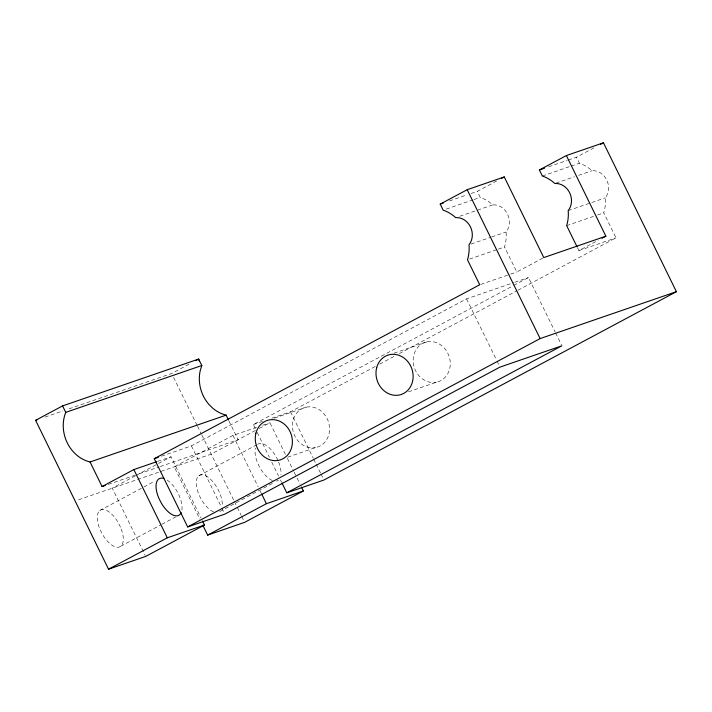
<?xml version="1.0" encoding="UTF-8"?>
<svg xmlns="http://www.w3.org/2000/svg" width="712" height="712" viewBox="0 0 712 712"><rect width="100%" height="100%" fill="white"/><g stroke="black" fill="none" stroke-linecap="round" stroke-linejoin="round"><path stroke-width="0.53" stroke-dasharray="3.56 2.67" d="M471.113 193.477L477.289 191.35L497.519 180.536M189.009 364.215L171.672 373.48L66.999 409.516M568.247 160.04L576.489 157.201L593.826 147.936M135.396 475.821L112.274 488.174L145.221 555.431M136.357 475.304L157.548 463.984M158.509 463.468L171.031 456.775L201.078 518.096M161.473 456.196L191.412 445.89L466.547 298.871L513.788 282.602M542.811 258.1L516.796 272.002L504.559 247.02A37.487 33.028 71 0 0 506.081 232.005A16.225 14.293 71 0 0 507.531 214.116A16.225 14.293 71 0 0 492.793 204.878A37.487 33.028 71 0 0 480.244 197.384L477.289 191.35M256.56 427.333L232.975 435.45L174.218 466.849L199.894 519.271M255.288 428.526L253.347 424.566L512.818 285.921M513.797 285.396L528.491 277.547L555.138 331.943M577.485 247.74L578.901 250.624L598.169 240.327M99.84 510.495L142.934 487.471M143.913 486.946L154.682 481.187M255.466 430.457L211.179 454.131L76.139 500.616M259.31 428.401L269.892 422.75L285.414 454.389M271.931 418.175L290.514 411.776L375.803 366.199M379.727 364.099L394.43 356.249M399.334 353.624L516.974 290.763M517.962 290.238L615.996 237.852L603.758 212.87A37.487 33.028 71 0 0 605.28 197.856A16.225 14.293 71 0 0 606.731 179.967A16.225 14.293 71 0 0 591.992 170.729A37.487 33.028 71 0 0 579.443 163.244L576.489 157.201M198.835 475.767L256.614 444.893M120.729 546.282L160.876 524.824M161.855 524.308L175.57 516.974M219.714 511.554L272.607 483.288M276.523 481.196L278.481 480.155M449.486 200.926L466.992 194.892M548.667 166.777L567.215 160.396M446.264 209.088L473.035 199.867M474.067 199.511L480.244 197.384M542.348 176.006L570.17 166.43M571.202 166.074L579.443 163.244M459.836 216.225L492.793 204.878M555.93 183.144L574.477 176.763M578.598 175.348L591.992 170.729M471.068 244.056L490.63 237.318M491.663 236.963L506.081 232.005M568.185 210.627L605.28 197.856M469.546 259.07L497.35 249.494M498.382 249.147L504.559 247.02M566.663 225.642L593.452 216.412M597.573 214.997L603.758 212.87M45.016 417.081L62.816 410.957M480.751 284.408L509.587 274.476M510.62 274.129L516.885 271.966M578.901 250.624L615.996 237.852M514.838 282.246L528.491 277.547M394.065 353.179L427.102 341.805M253.347 424.566L262.639 421.37M274.378 418.149L306.382 407.139M157.61 461.394L171.031 456.775M262.71 425.215L269.892 422.75M108.277 484.427L137.185 474.477M139.249 473.765L159.194 466.894M160.245 466.538L238.155 439.713L229.006 421.05M408.466 391.831L436.34 382.237A20.773 18.298 71 0 0 444.991 348.853A20.773 18.298 71 0 0 413.832 354.977A20.773 18.298 71 0 0 436.34 382.237M287.746 457.166L315.621 447.563A20.773 18.298 71 0 0 324.272 414.179A20.773 18.298 71 0 0 293.104 420.311A20.773 18.298 71 0 0 315.621 447.563M555.618 332.931L561.43 344.795M466.547 298.871L496.584 360.183M497.065 361.18L499.495 366.119M290.514 411.776L313.289 458.261M313.769 459.249L315.71 463.201M316.19 464.188L320.551 473.088M321.041 474.085L323.462 479.025M287.363 458.341L293.664 471.193M294.154 472.181L296.575 477.129M297.064 478.117L299.975 484.053M257.228 432.478L269.341 457.202M271.762 462.15L278.543 475.999M280.483 479.95L281.454 481.926M232.975 435.45L258.171 486.883M260.111 490.835L261.082 492.82M173.621 377.467L197.037 425.251M197.527 426.248L201.425 434.213M201.914 435.21L233.954 500.616M234.435 501.604L236.856 506.543M237.345 507.531L241.217 515.443M241.706 516.44L243.646 520.392M191.412 445.89L221.45 507.211M221.93 508.199L223.871 512.151M213.645 511.892A20.773 9.728 61.9 0 1 196.494 486.02A20.773 9.728 61.9 0 1 208.794 477.752A20.773 9.728 61.9 0 1 222.206 506.134M167.151 480.075A20.773 9.728 61.9 0 1 176.816 490.96L179.255 495.792A20.773 9.728 61.9 0 1 181.667 511.216M272.402 480.493A20.773 9.728 61.9 0 1 259.275 466.511A20.773 9.728 61.9 0 1 255.412 448.035M257.593 444.368A20.773 9.728 61.9 0 1 278.241 461.056M278.65 462.043A20.773 9.728 61.9 0 1 280.964 474.735M120.497 527.192L118.059 522.359A20.773 9.728 61.9 0 0 100.944 509.863A20.773 9.728 61.9 0 0 100.072 529.586L102.51 534.427A20.773 9.728 61.9 0 0 119.625 546.923A20.773 9.728 61.9 0 0 120.497 527.192"/><path stroke-width="1.07" d="M202.528 521.059L204.469 525.02L145.702 556.419L108.535 569.208L35.6 420.32L62.576 405.911L198.648 359.07L201.808 365.523L200.286 370.365A34.932 30.776 71 0 0 209.203 404.745L212.915 408.35A34.932 30.776 71 0 0 226.122 415.149L228.525 420.062M281.934 482.923L286.785 492.811L561.919 345.783L499.975 367.107L224.841 514.135L187.674 526.924L154.246 458.688L479.719 284.764L467.481 259.782A37.487 33.028 71 0 0 469.003 244.768A16.225 14.293 71 0 0 470.454 226.879A16.225 14.293 71 0 0 455.716 217.641A37.487 33.028 71 0 0 443.167 210.147L440.212 204.113L467.188 189.704L504.265 176.941L543.772 257.584L605.876 236.206L566.369 155.554L539.393 169.972L542.348 176.006A37.487 33.028 71 0 1 554.897 183.5A16.225 14.293 71 0 1 569.636 192.738A16.225 14.293 71 0 1 568.185 210.627A37.487 33.028 71 0 1 566.663 225.642L577.023 246.779M501.373 178.481L504.265 176.941M195.755 360.61L198.648 359.07L199.191 361.002M600.572 144.331L603.464 142.792L676.4 291.68L323.942 480.013L286.785 492.811M62.576 405.911L65.735 412.364A34.932 30.776 71 0 0 90.05 461.99L102.083 486.554L133.865 469.573L156.578 461.75M602.023 238.262L605.876 236.206M108.535 569.208L167.302 537.809L204.469 525.02M187.674 526.924L540.123 338.592L676.4 291.68M202.804 525.207L207.646 535.095L266.404 503.696L303.374 490.969L301.434 487.017M303.374 490.969L244.608 522.368L207.646 535.095M566.369 155.554L603.464 142.792M440.212 204.113L443.3 203.054M539.393 169.972L544.547 168.201M35.6 420.32L37.692 419.599M65.735 412.364L201.808 365.523M90.05 461.99L226.122 415.149M154.246 458.688L158.375 457.264M102.083 486.554L105.18 485.486M467.188 189.704L540.123 338.592M261.562 493.808L266.404 503.696M133.865 469.573L167.302 537.809M181.142 512.711A20.773 9.728 61.9 0 1 161.277 503.028L158.838 498.195A20.773 9.728 61.9 0 1 163.885 478.482M376.666 367.775A20.773 18.298 71 0 0 399.174 395.035A20.773 18.298 71 0 0 407.834 361.643A20.773 18.298 71 0 0 376.666 367.775M255.946 433.101A20.773 18.298 71 0 0 278.454 460.361A20.773 18.298 71 0 0 287.105 426.978A20.773 18.298 71 0 0 255.946 433.101"/></g></svg>
